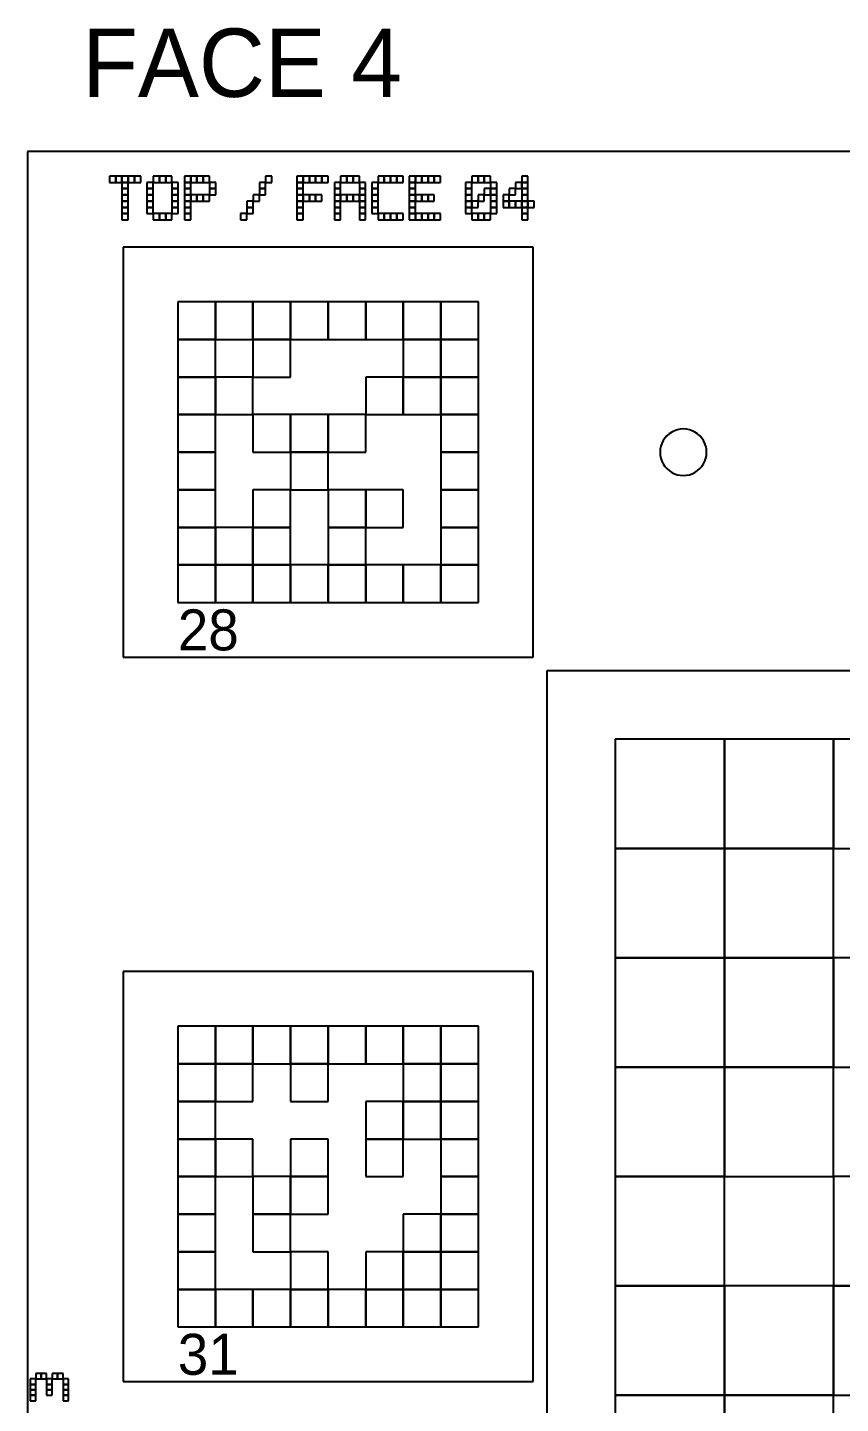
# Model space of a CAD drawing. Extents: x 0 to 490, y -8 to 329.
# Drawn here: x 0 to 59.5, y 58.4 to 159.1 of the extents above; entities that cross this region are included whole.
import ezdxf

# ---------------------------------------------------------------- set-up
doc = ezdxf.new("R2010")
doc.units = 0
for name, color, linetype in [('BLACK_POCKET', 7, 'CONTINUOUS'), ('BOARD_TEXT', 2, 'CONTINUOUS'), ('CUT', 1, 'CONTINUOUS'), ('LABEL', 3, 'CONTINUOUS'), ('MOUNT_HOLE', 5, 'CONTINUOUS'), ('QUIET_ZONE', 4, 'CONTINUOUS'), ('TAG_BOUNDARY', 8, 'CONTINUOUS')]:
    doc.layers.add(name, color=color, linetype=linetype)

msp = doc.modelspace()

# ---------------------------------------------------------------- linework, layer by layer
at = {"layer": 'BLACK_POCKET'}
for p, q in [((13.75, 139), (11, 139)), ((11, 139), (11, 136.25)), ((13.75, 136.25), (13.75, 139)), ((16.5, 139), (13.75, 139)), ((13.75, 139), (13.75, 136.25)), ((16.5, 136.25), (16.5, 139)), ((19.25, 139), (16.5, 139)), ((16.5, 139), (16.5, 136.25)), ((19.25, 136.25), (19.25, 139)), ((22, 139), (19.25, 139)), ((19.25, 139), (19.25, 136.25)), ((22, 136.25), (22, 139)), ((24.75, 139), (22, 139)), ((22, 139), (22, 136.25)), ((24.75, 136.25), (24.75, 139)), ((27.5, 139), (24.75, 139)), ((24.75, 139), (24.75, 136.25)), ((27.5, 136.25), (27.5, 139)), ((30.25, 139), (27.5, 139)), ((27.5, 139), (27.5, 136.25)), ((30.25, 136.25), (30.25, 139)), ((33, 139), (30.25, 139)), ((30.25, 139), (30.25, 136.25)), ((33, 136.25), (33, 139)), ((11, 136.25), (13.75, 136.25)), ((13.75, 136.25), (11, 136.25)), ((11, 136.25), (11, 133.5)), ((13.75, 136.25), (16.5, 136.25)), ((13.75, 133.5), (13.75, 136.25)), ((16.5, 136.25), (19.25, 136.25)), ((19.25, 136.25), (16.5, 136.25)), ((16.5, 136.25), (16.5, 133.5)), ((19.25, 136.25), (22, 136.25)), ((19.25, 133.5), (19.25, 136.25)), ((22, 136.25), (24.75, 136.25)), ((24.75, 136.25), (27.5, 136.25)), ((27.5, 136.25), (30.25, 136.25)), ((30.25, 136.25), (27.5, 136.25)), ((27.5, 136.25), (27.5, 133.5)), ((30.25, 136.25), (33, 136.25)), ((30.25, 133.5), (30.25, 136.25)), ((33, 136.25), (30.25, 136.25)), ((30.25, 136.25), (30.25, 133.5)), ((33, 133.5), (33, 136.25)), ((11, 133.5), (13.75, 133.5)), ((13.75, 133.5), (11, 133.5)), ((11, 133.5), (11, 130.75)), ((13.75, 130.75), (13.75, 133.5)), ((16.5, 133.5), (13.75, 133.5)), ((13.75, 133.5), (13.75, 130.75)), ((16.5, 133.5), (19.25, 133.5)), ((16.5, 130.75), (16.5, 133.5)), ((27.5, 133.5), (24.75, 133.5)), ((24.75, 133.5), (24.75, 130.75)), ((27.5, 133.5), (30.25, 133.5)), ((27.5, 130.75), (27.5, 133.5)), ((30.25, 133.5), (27.5, 133.5)), ((27.5, 133.5), (27.5, 130.75)), ((30.25, 133.5), (33, 133.5)), ((30.25, 130.75), (30.25, 133.5)), ((33, 133.5), (30.25, 133.5)), ((30.25, 133.5), (30.25, 130.75)), ((33, 130.75), (33, 133.5)), ((11, 130.75), (13.75, 130.75)), ((13.75, 130.75), (11, 130.75)), ((11, 130.75), (11, 128)), ((13.75, 130.75), (16.5, 130.75)), ((13.75, 128), (13.75, 130.75)), ((19.25, 130.75), (16.5, 130.75)), ((16.5, 130.75), (16.5, 128)), ((19.25, 128), (19.25, 130.75)), ((22, 130.75), (19.25, 130.75)), ((19.25, 130.75), (19.25, 128)), ((22, 128), (22, 130.75)), ((24.75, 130.75), (22, 130.75)), ((22, 130.75), (22, 128)), ((24.75, 130.75), (27.5, 130.75)), ((24.75, 128), (24.75, 130.75)), ((27.5, 130.75), (30.25, 130.75)), ((30.25, 130.75), (33, 130.75)), ((33, 130.75), (30.25, 130.75)), ((30.25, 130.75), (30.25, 128)), ((33, 128), (33, 130.75)), ((11, 128), (13.75, 128)), ((13.75, 128), (11, 128)), ((11, 128), (11, 125.25)), ((13.75, 125.25), (13.75, 128)), ((16.5, 128), (19.25, 128)), ((19.25, 128), (22, 128)), ((22, 128), (19.25, 128)), ((19.25, 128), (19.25, 125.25)), ((22, 128), (24.75, 128)), ((22, 125.25), (22, 128)), ((30.25, 128), (33, 128)), ((33, 128), (30.25, 128)), ((30.25, 128), (30.25, 125.25)), ((33, 125.25), (33, 128)), ((11, 125.25), (13.75, 125.25)), ((13.75, 125.25), (11, 125.25)), ((11, 125.25), (11, 122.5)), ((13.75, 122.5), (13.75, 125.25)), ((19.25, 125.25), (16.5, 125.25)), ((16.5, 125.25), (16.5, 122.5)), ((19.25, 125.25), (22, 125.25)), ((19.25, 122.5), (19.25, 125.25)), ((24.75, 125.25), (22, 125.25)), ((22, 125.25), (22, 122.5)), ((24.75, 122.5), (24.75, 125.25)), ((27.5, 125.25), (24.75, 125.25)), ((24.75, 125.25), (24.75, 122.5)), ((27.5, 122.5), (27.5, 125.25)), ((30.25, 125.25), (33, 125.25)), ((33, 125.25), (30.25, 125.25)), ((30.25, 125.25), (30.25, 122.5)), ((33, 122.5), (33, 125.25)), ((11, 122.5), (13.75, 122.5)), ((13.75, 122.5), (11, 122.5)), ((11, 122.5), (11, 119.75)), ((13.75, 119.75), (13.75, 122.5)), ((16.5, 122.5), (13.75, 122.5)), ((13.75, 122.5), (13.75, 119.75)), ((16.5, 122.5), (19.25, 122.5)), ((16.5, 119.75), (16.5, 122.5)), ((19.25, 122.5), (16.5, 122.5)), ((16.5, 122.5), (16.5, 119.75)), ((19.25, 119.75), (19.25, 122.5)), ((22, 122.5), (24.75, 122.5)), ((24.75, 122.5), (22, 122.5)), ((22, 122.5), (22, 119.75)), ((24.75, 122.5), (27.5, 122.5)), ((24.75, 119.75), (24.75, 122.5)), ((30.25, 122.5), (33, 122.5)), ((33, 122.5), (30.25, 122.5)), ((30.25, 122.5), (30.25, 119.75)), ((33, 119.75), (33, 122.5)), ((11, 119.75), (13.75, 119.75)), ((13.75, 119.75), (11, 119.75)), ((11, 119.75), (11, 117)), ((13.75, 119.75), (16.5, 119.75)), ((13.75, 117), (13.75, 119.75)), ((16.5, 119.75), (13.75, 119.75)), ((13.75, 119.75), (13.75, 117)), ((16.5, 119.75), (19.25, 119.75)), ((16.5, 117), (16.5, 119.75)), ((19.25, 119.75), (16.5, 119.75)), ((16.5, 119.75), (16.5, 117)), ((19.25, 117), (19.25, 119.75)), ((22, 119.75), (19.25, 119.75)), ((19.25, 119.75), (19.25, 117)), ((22, 119.75), (24.75, 119.75)), ((22, 117), (22, 119.75)), ((24.75, 119.75), (22, 119.75)), ((22, 119.75), (22, 117)), ((24.75, 117), (24.75, 119.75)), ((27.5, 119.75), (24.75, 119.75)), ((24.75, 119.75), (24.75, 117)), ((27.5, 117), (27.5, 119.75)), ((30.25, 119.75), (27.5, 119.75)), ((27.5, 119.75), (27.5, 117)), ((30.25, 119.75), (33, 119.75)), ((30.25, 117), (30.25, 119.75)), ((33, 119.75), (30.25, 119.75)), ((30.25, 119.75), (30.25, 117)), ((33, 117), (33, 119.75)), ((11, 117), (13.75, 117)), ((13.75, 117), (16.5, 117)), ((16.5, 117), (19.25, 117)), ((19.25, 117), (22, 117)), ((22, 117), (24.75, 117)), ((24.75, 117), (27.5, 117)), ((27.5, 117), (30.25, 117)), ((30.25, 117), (33, 117)), ((51, 107), (43, 107)), ((43, 107), (43, 99)), ((51, 99), (51, 107)), ((59, 107), (51, 107)), ((51, 107), (51, 99)), ((59, 99), (59, 107)), ((67, 107), (59, 107)), ((59, 107), (59, 99)), ((43, 99), (51, 99)), ((51, 99), (43, 99)), ((43, 99), (43, 91)), ((51, 99), (59, 99)), ((51, 91), (51, 99)), ((59, 99), (51, 99)), ((51, 99), (51, 91)), ((59, 99), (67, 99)), ((59, 91), (59, 99)), ((43, 91), (51, 91)), ((51, 91), (43, 91)), ((43, 91), (43, 83)), ((51, 91), (59, 91)), ((51, 83), (51, 91)), ((59, 91), (51, 91)), ((51, 91), (51, 83)), ((59, 83), (59, 91)), ((67, 91), (59, 91)), ((59, 91), (59, 83)), ((13.75, 86), (11, 86)), ((11, 86), (11, 83.25)), ((13.75, 83.25), (13.75, 86)), ((16.5, 86), (13.75, 86)), ((13.75, 86), (13.75, 83.25)), ((16.5, 83.25), (16.5, 86)), ((19.25, 86), (16.5, 86)), ((16.5, 86), (16.5, 83.25)), ((19.25, 83.25), (19.25, 86)), ((22, 86), (19.25, 86)), ((19.25, 86), (19.25, 83.25)), ((22, 83.25), (22, 86)), ((24.75, 86), (22, 86)), ((22, 86), (22, 83.25)), ((24.75, 83.25), (24.75, 86)), ((27.5, 86), (24.75, 86)), ((24.75, 86), (24.75, 83.25)), ((27.5, 83.25), (27.5, 86)), ((30.25, 86), (27.5, 86)), ((27.5, 86), (27.5, 83.25)), ((30.25, 83.25), (30.25, 86)), ((33, 86), (30.25, 86)), ((30.25, 86), (30.25, 83.25)), ((33, 83.25), (33, 86)), ((11, 83.25), (13.75, 83.25)), ((13.75, 83.25), (11, 83.25)), ((11, 83.25), (11, 80.5)), ((13.75, 83.25), (16.5, 83.25)), ((13.75, 80.5), (13.75, 83.25)), ((16.5, 83.25), (13.75, 83.25)), ((13.75, 83.25), (13.75, 80.5)), ((16.5, 83.25), (19.25, 83.25)), ((16.5, 80.5), (16.5, 83.25)), ((19.25, 83.25), (22, 83.25)), ((22, 83.25), (19.25, 83.25)), ((19.25, 83.25), (19.25, 80.5)), ((22, 83.25), (24.75, 83.25)), ((22, 80.5), (22, 83.25)), ((24.75, 83.25), (27.5, 83.25)), ((27.5, 83.25), (30.25, 83.25)), ((30.25, 83.25), (27.5, 83.25)), ((27.5, 83.25), (27.5, 80.5)), ((30.25, 83.25), (33, 83.25)), ((30.25, 80.5), (30.25, 83.25)), ((33, 83.25), (30.25, 83.25)), ((30.25, 83.25), (30.25, 80.5)), ((33, 80.5), (33, 83.25)), ((43, 83), (51, 83)), ((51, 83), (43, 83)), ((43, 83), (43, 75)), ((51, 83), (59, 83)), ((51, 75), (51, 83)), ((59, 83), (51, 83)), ((51, 83), (51, 75)), ((59, 83), (67, 83)), ((59, 75), (59, 83)), ((11, 80.5), (13.75, 80.5)), ((13.75, 80.5), (11, 80.5)), ((11, 80.5), (11, 77.75)), ((13.75, 80.5), (16.5, 80.5)), ((13.75, 77.75), (13.75, 80.5)), ((19.25, 80.5), (22, 80.5)), ((27.5, 80.5), (24.75, 80.5)), ((24.75, 80.5), (24.75, 77.75)), ((27.5, 80.5), (30.25, 80.5)), ((27.5, 77.75), (27.5, 80.5)), ((30.25, 80.5), (27.5, 80.5)), ((27.5, 80.5), (27.5, 77.75)), ((30.25, 80.5), (33, 80.5)), ((30.25, 77.75), (30.25, 80.5)), ((33, 80.5), (30.25, 80.5)), ((30.25, 80.5), (30.25, 77.75)), ((33, 77.75), (33, 80.5)), ((11, 77.75), (13.75, 77.75)), ((13.75, 77.75), (11, 77.75)), ((11, 77.75), (11, 75)), ((13.75, 75), (13.75, 77.75)), ((16.5, 77.75), (13.75, 77.75)), ((13.75, 77.75), (13.75, 75)), ((16.5, 75), (16.5, 77.75)), ((22, 77.75), (19.25, 77.75)), ((19.25, 77.75), (19.25, 75)), ((22, 75), (22, 77.75)), ((24.75, 77.75), (27.5, 77.75)), ((27.5, 77.75), (24.75, 77.75)), ((24.75, 77.75), (24.75, 75)), ((27.5, 77.75), (30.25, 77.75)), ((27.5, 75), (27.5, 77.75)), ((30.25, 77.75), (33, 77.75)), ((33, 77.75), (30.25, 77.75)), ((30.25, 77.75), (30.25, 75)), ((33, 75), (33, 77.75)), ((11, 75), (13.75, 75)), ((13.75, 75), (11, 75)), ((11, 75), (11, 72.25)), ((13.75, 75), (16.5, 75)), ((13.75, 72.25), (13.75, 75)), ((19.25, 75), (16.5, 75)), ((16.5, 75), (16.5, 72.25)), ((19.25, 75), (22, 75)), ((19.25, 72.25), (19.25, 75)), ((22, 75), (19.25, 75)), ((19.25, 75), (19.25, 72.25)), ((22, 72.25), (22, 75)), ((24.75, 75), (27.5, 75)), ((30.25, 75), (33, 75)), ((33, 75), (30.25, 75)), ((30.25, 75), (30.25, 72.25)), ((33, 72.25), (33, 75)), ((43, 75), (51, 75)), ((51, 75), (43, 75)), ((43, 75), (43, 67)), ((51, 75), (59, 75)), ((51, 67), (51, 75)), ((67, 75), (59, 75)), ((59, 75), (59, 67)), ((11, 72.25), (13.75, 72.25)), ((13.75, 72.25), (11, 72.25)), ((11, 72.25), (11, 69.5)), ((13.75, 69.5), (13.75, 72.25)), ((16.5, 72.25), (19.25, 72.25)), ((19.25, 72.25), (16.5, 72.25)), ((16.5, 72.25), (16.5, 69.5)), ((19.25, 72.25), (22, 72.25)), ((19.25, 69.5), (19.25, 72.25)), ((30.25, 72.25), (27.5, 72.25)), ((27.5, 72.25), (27.5, 69.5)), ((30.25, 72.25), (33, 72.25)), ((30.25, 69.5), (30.25, 72.25)), ((33, 72.25), (30.25, 72.25)), ((30.25, 72.25), (30.25, 69.5)), ((33, 69.5), (33, 72.25)), ((11, 69.5), (13.75, 69.5)), ((13.75, 69.5), (11, 69.5)), ((11, 69.5), (11, 66.75)), ((13.75, 66.75), (13.75, 69.5)), ((16.5, 69.5), (19.25, 69.5)), ((22, 69.5), (19.25, 69.5)), ((19.25, 69.5), (19.25, 66.75)), ((22, 66.75), (22, 69.5)), ((27.5, 69.5), (24.75, 69.5)), ((24.75, 69.5), (24.75, 66.75)), ((27.5, 69.5), (30.25, 69.5)), ((27.5, 66.75), (27.5, 69.5)), ((30.25, 69.5), (27.5, 69.5)), ((27.5, 69.5), (27.5, 66.75)), ((30.25, 69.5), (33, 69.5)), ((30.25, 66.75), (30.25, 69.5)), ((33, 69.5), (30.25, 69.5)), ((30.25, 69.5), (30.25, 66.75)), ((33, 66.75), (33, 69.5)), ((11, 66.75), (13.75, 66.75)), ((13.75, 66.75), (11, 66.75)), ((11, 66.75), (11, 64)), ((13.75, 64), (13.75, 66.75)), ((16.5, 66.75), (13.75, 66.75)), ((13.75, 66.75), (13.75, 64)), ((16.5, 64), (16.5, 66.75)), ((19.25, 66.75), (16.5, 66.75)), ((16.5, 66.75), (16.5, 64)), ((19.25, 66.75), (22, 66.75)), ((19.25, 64), (19.25, 66.75)), ((22, 66.75), (19.25, 66.75)), ((19.25, 66.75), (19.25, 64)), ((22, 64), (22, 66.75)), ((24.75, 66.75), (22, 66.75)), ((22, 66.75), (22, 64)), ((24.75, 66.75), (27.5, 66.75)), ((24.75, 64), (24.75, 66.75)), ((27.5, 66.75), (24.75, 66.75)), ((24.75, 66.75), (24.75, 64)), ((27.5, 66.75), (30.25, 66.75)), ((27.5, 64), (27.5, 66.75)), ((30.25, 66.75), (27.5, 66.75)), ((27.5, 66.75), (27.5, 64)), ((30.25, 66.75), (33, 66.75)), ((30.25, 64), (30.25, 66.75)), ((33, 66.75), (30.25, 66.75)), ((30.25, 66.75), (30.25, 64)), ((33, 64), (33, 66.75)), ((43, 67), (51, 67)), ((51, 67), (43, 67)), ((43, 67), (43, 59)), ((51, 59), (51, 67)), ((59, 67), (51, 67)), ((51, 67), (51, 59)), ((59, 67), (67, 67)), ((59, 59), (59, 67)), ((67, 67), (59, 67)), ((59, 67), (59, 59)), ((11, 64), (13.75, 64)), ((13.75, 64), (16.5, 64)), ((16.5, 64), (19.25, 64)), ((19.25, 64), (22, 64)), ((22, 64), (24.75, 64)), ((24.75, 64), (27.5, 64)), ((27.5, 64), (30.25, 64)), ((30.25, 64), (33, 64)), ((43, 59), (51, 59)), ((51, 59), (43, 59)), ((43, 59), (43, 51)), ((51, 59), (59, 59)), ((51, 51), (51, 59)), ((59, 59), (51, 59)), ((51, 59), (51, 51)), ((59, 59), (67, 59)), ((59, 51), (59, 59))]:
    msp.add_line(p, q, dxfattribs=at)
at = {"layer": 'BOARD_TEXT'}
for p, q in [((6.457143, 148.2), (6, 148.2)), ((6, 148.2), (6, 147.742857)), ((6.457143, 147.742857), (6.457143, 148.2)), ((6.914286, 148.2), (6.457143, 148.2)), ((6.457143, 148.2), (6.457143, 147.742857)), ((6.914286, 147.742857), (6.914286, 148.2)), ((7.371429, 148.2), (6.914286, 148.2)), ((6.914286, 148.2), (6.914286, 147.742857)), ((7.371429, 147.742857), (7.371429, 148.2)), ((7.828571, 148.2), (7.371429, 148.2)), ((7.371429, 148.2), (7.371429, 147.742857)), ((7.828571, 147.742857), (7.828571, 148.2)), ((8.285714, 148.2), (7.828571, 148.2)), ((7.828571, 148.2), (7.828571, 147.742857)), ((8.285714, 147.742857), (8.285714, 148.2)), ((9.657143, 148.2), (9.2, 148.2)), ((9.2, 148.2), (9.2, 147.742857)), ((9.657143, 147.742857), (9.657143, 148.2)), ((10.114286, 148.2), (9.657143, 148.2)), ((9.657143, 148.2), (9.657143, 147.742857)), ((10.114286, 147.742857), (10.114286, 148.2)), ((10.571429, 148.2), (10.114286, 148.2)), ((10.114286, 148.2), (10.114286, 147.742857)), ((10.571429, 147.742857), (10.571429, 148.2)), ((11.942857, 148.2), (11.485714, 148.2)), ((11.485714, 148.2), (11.485714, 147.742857)), ((11.942857, 147.742857), (11.942857, 148.2)), ((12.4, 148.2), (11.942857, 148.2)), ((11.942857, 148.2), (11.942857, 147.742857)), ((12.4, 147.742857), (12.4, 148.2)), ((12.857143, 148.2), (12.4, 148.2)), ((12.4, 148.2), (12.4, 147.742857)), ((12.857143, 147.742857), (12.857143, 148.2)), ((13.314286, 148.2), (12.857143, 148.2)), ((12.857143, 148.2), (12.857143, 147.742857)), ((13.314286, 147.742857), (13.314286, 148.2)), ((17.885714, 148.2), (17.428571, 148.2)), ((17.428571, 148.2), (17.428571, 147.742857)), ((17.885714, 147.742857), (17.885714, 148.2)), ((20.171429, 148.2), (19.714286, 148.2)), ((19.714286, 148.2), (19.714286, 147.742857)), ((20.171429, 147.742857), (20.171429, 148.2)), ((20.628571, 148.2), (20.171429, 148.2)), ((20.171429, 148.2), (20.171429, 147.742857)), ((20.628571, 147.742857), (20.628571, 148.2)), ((21.085714, 148.2), (20.628571, 148.2)), ((20.628571, 148.2), (20.628571, 147.742857)), ((21.085714, 147.742857), (21.085714, 148.2)), ((21.542857, 148.2), (21.085714, 148.2)), ((21.085714, 148.2), (21.085714, 147.742857)), ((21.542857, 147.742857), (21.542857, 148.2)), ((22, 148.2), (21.542857, 148.2)), ((21.542857, 148.2), (21.542857, 147.742857)), ((22, 147.742857), (22, 148.2)), ((23.371429, 148.2), (22.914286, 148.2)), ((22.914286, 148.2), (22.914286, 147.742857)), ((23.371429, 147.742857), (23.371429, 148.2)), ((23.828571, 148.2), (23.371429, 148.2)), ((23.371429, 148.2), (23.371429, 147.742857)), ((23.828571, 147.742857), (23.828571, 148.2)), ((24.285714, 148.2), (23.828571, 148.2)), ((23.828571, 148.2), (23.828571, 147.742857)), ((24.285714, 147.742857), (24.285714, 148.2)), ((26.114286, 148.2), (25.657143, 148.2)), ((25.657143, 148.2), (25.657143, 147.742857)), ((26.114286, 147.742857), (26.114286, 148.2)), ((26.571429, 148.2), (26.114286, 148.2)), ((26.114286, 148.2), (26.114286, 147.742857)), ((26.571429, 147.742857), (26.571429, 148.2)), ((27.028571, 148.2), (26.571429, 148.2)), ((26.571429, 148.2), (26.571429, 147.742857)), ((27.028571, 147.742857), (27.028571, 148.2)), ((27.485714, 148.2), (27.028571, 148.2)), ((27.028571, 148.2), (27.028571, 147.742857)), ((27.485714, 147.742857), (27.485714, 148.2)), ((28.4, 148.2), (27.942857, 148.2)), ((27.942857, 148.2), (27.942857, 147.742857)), ((28.4, 147.742857), (28.4, 148.2)), ((28.857143, 148.2), (28.4, 148.2)), ((28.4, 148.2), (28.4, 147.742857)), ((28.857143, 147.742857), (28.857143, 148.2)), ((29.314286, 148.2), (28.857143, 148.2)), ((28.857143, 148.2), (28.857143, 147.742857)), ((29.314286, 147.742857), (29.314286, 148.2)), ((29.771429, 148.2), (29.314286, 148.2)), ((29.314286, 148.2), (29.314286, 147.742857)), ((29.771429, 147.742857), (29.771429, 148.2)), ((30.228571, 148.2), (29.771429, 148.2)), ((29.771429, 148.2), (29.771429, 147.742857)), ((30.228571, 147.742857), (30.228571, 148.2)), ((32.971429, 148.2), (32.514286, 148.2)), ((32.514286, 148.2), (32.514286, 147.742857)), ((32.971429, 147.742857), (32.971429, 148.2)), ((33.428571, 148.2), (32.971429, 148.2)), ((32.971429, 148.2), (32.971429, 147.742857)), ((33.428571, 147.742857), (33.428571, 148.2)), ((33.885714, 148.2), (33.428571, 148.2)), ((33.428571, 148.2), (33.428571, 147.742857)), ((33.885714, 147.742857), (33.885714, 148.2)), ((36.628571, 148.2), (36.171429, 148.2)), ((36.171429, 148.2), (36.171429, 147.742857)), ((36.628571, 147.742857), (36.628571, 148.2)), ((6, 147.742857), (6.457143, 147.742857)), ((6.457143, 147.742857), (6.914286, 147.742857)), ((6.914286, 147.742857), (7.371429, 147.742857)), ((7.371429, 147.742857), (6.914286, 147.742857)), ((6.914286, 147.742857), (6.914286, 147.285714)), ((6.914286, 147.285714), (7.371429, 147.285714)), ((7.371429, 147.285714), (6.914286, 147.285714)), ((6.914286, 147.285714), (6.914286, 146.828571)), ((7.371429, 147.742857), (7.828571, 147.742857)), ((7.371429, 147.285714), (7.371429, 147.742857)), ((7.371429, 146.828571), (7.371429, 147.285714)), ((7.828571, 147.742857), (8.285714, 147.742857)), ((9.2, 147.742857), (8.742857, 147.742857)), ((8.742857, 147.742857), (8.742857, 147.285714)), ((8.742857, 147.285714), (9.2, 147.285714)), ((9.2, 147.285714), (8.742857, 147.285714)), ((8.742857, 147.285714), (8.742857, 146.828571)), ((9.2, 147.742857), (9.657143, 147.742857)), ((9.2, 147.285714), (9.2, 147.742857)), ((9.2, 146.828571), (9.2, 147.285714)), ((9.657143, 147.742857), (10.114286, 147.742857)), ((10.114286, 147.742857), (10.571429, 147.742857)), ((11.028571, 147.742857), (10.571429, 147.742857)), ((10.571429, 147.742857), (10.571429, 147.285714)), ((10.571429, 147.285714), (11.028571, 147.285714)), ((11.028571, 147.285714), (10.571429, 147.285714)), ((10.571429, 147.285714), (10.571429, 146.828571)), ((11.028571, 147.285714), (11.028571, 147.742857)), ((11.028571, 146.828571), (11.028571, 147.285714)), ((11.485714, 147.742857), (11.942857, 147.742857)), ((11.942857, 147.742857), (11.485714, 147.742857)), ((11.485714, 147.742857), (11.485714, 147.285714)), ((11.485714, 147.285714), (11.942857, 147.285714)), ((11.942857, 147.285714), (11.485714, 147.285714)), ((11.485714, 147.285714), (11.485714, 146.828571)), ((11.942857, 147.742857), (12.4, 147.742857)), ((11.942857, 147.285714), (11.942857, 147.742857)), ((11.942857, 146.828571), (11.942857, 147.285714)), ((12.4, 147.742857), (12.857143, 147.742857)), ((12.857143, 147.742857), (13.314286, 147.742857)), ((13.771429, 147.742857), (13.314286, 147.742857)), ((13.314286, 147.742857), (13.314286, 147.285714)), ((13.314286, 147.285714), (13.771429, 147.285714)), ((13.771429, 147.285714), (13.314286, 147.285714)), ((13.314286, 147.285714), (13.314286, 146.828571)), ((13.771429, 147.285714), (13.771429, 147.742857)), ((13.771429, 146.828571), (13.771429, 147.285714)), ((17.428571, 147.742857), (16.971429, 147.742857)), ((16.971429, 147.742857), (16.971429, 147.285714)), ((16.971429, 147.285714), (17.428571, 147.285714)), ((17.428571, 147.285714), (16.971429, 147.285714)), ((16.971429, 147.285714), (16.971429, 146.828571)), ((17.428571, 147.742857), (17.885714, 147.742857)), ((17.428571, 147.285714), (17.428571, 147.742857)), ((17.428571, 146.828571), (17.428571, 147.285714)), ((19.714286, 147.742857), (20.171429, 147.742857)), ((20.171429, 147.742857), (19.714286, 147.742857)), ((19.714286, 147.742857), (19.714286, 147.285714)), ((19.714286, 147.285714), (20.171429, 147.285714)), ((20.171429, 147.285714), (19.714286, 147.285714)), ((19.714286, 147.285714), (19.714286, 146.828571)), ((20.171429, 147.742857), (20.628571, 147.742857)), ((20.171429, 147.285714), (20.171429, 147.742857)), ((20.171429, 146.828571), (20.171429, 147.285714)), ((20.628571, 147.742857), (21.085714, 147.742857)), ((21.085714, 147.742857), (21.542857, 147.742857)), ((21.542857, 147.742857), (22, 147.742857)), ((22.914286, 147.742857), (22.457143, 147.742857)), ((22.457143, 147.742857), (22.457143, 147.285714)), ((22.457143, 147.285714), (22.914286, 147.285714)), ((22.914286, 147.285714), (22.457143, 147.285714)), ((22.457143, 147.285714), (22.457143, 146.828571)), ((22.914286, 147.742857), (23.371429, 147.742857)), ((22.914286, 147.285714), (22.914286, 147.742857)), ((22.914286, 146.828571), (22.914286, 147.285714)), ((23.371429, 147.742857), (23.828571, 147.742857)), ((23.828571, 147.742857), (24.285714, 147.742857)), ((24.742857, 147.742857), (24.285714, 147.742857)), ((24.285714, 147.742857), (24.285714, 147.285714)), ((24.285714, 147.285714), (24.742857, 147.285714)), ((24.742857, 147.285714), (24.285714, 147.285714)), ((24.285714, 147.285714), (24.285714, 146.828571)), ((24.742857, 147.285714), (24.742857, 147.742857)), ((24.742857, 146.828571), (24.742857, 147.285714)), ((25.657143, 147.742857), (25.2, 147.742857)), ((25.2, 147.742857), (25.2, 147.285714)), ((25.2, 147.285714), (25.657143, 147.285714)), ((25.657143, 147.285714), (25.2, 147.285714)), ((25.2, 147.285714), (25.2, 146.828571)), ((25.657143, 147.742857), (26.114286, 147.742857)), ((25.657143, 147.285714), (25.657143, 147.742857)), ((25.657143, 146.828571), (25.657143, 147.285714)), ((26.114286, 147.742857), (26.571429, 147.742857)), ((26.571429, 147.742857), (27.028571, 147.742857)), ((27.028571, 147.742857), (27.485714, 147.742857)), ((27.942857, 147.742857), (28.4, 147.742857)), ((28.4, 147.742857), (27.942857, 147.742857)), ((27.942857, 147.742857), (27.942857, 147.285714)), ((27.942857, 147.285714), (28.4, 147.285714)), ((28.4, 147.285714), (27.942857, 147.285714)), ((27.942857, 147.285714), (27.942857, 146.828571)), ((28.4, 147.742857), (28.857143, 147.742857)), ((28.4, 147.285714), (28.4, 147.742857)), ((28.4, 146.828571), (28.4, 147.285714)), ((28.857143, 147.742857), (29.314286, 147.742857)), ((29.314286, 147.742857), (29.771429, 147.742857)), ((29.771429, 147.742857), (30.228571, 147.742857)), ((32.514286, 147.742857), (32.057143, 147.742857)), ((32.057143, 147.742857), (32.057143, 147.285714)), ((32.057143, 147.285714), (32.514286, 147.285714)), ((32.514286, 147.285714), (32.057143, 147.285714)), ((32.057143, 147.285714), (32.057143, 146.828571)), ((32.514286, 147.742857), (32.971429, 147.742857)), ((32.514286, 147.285714), (32.514286, 147.742857)), ((32.514286, 146.828571), (32.514286, 147.285714)), ((32.971429, 147.742857), (33.428571, 147.742857)), ((33.428571, 147.742857), (33.885714, 147.742857)), ((33.885714, 147.285714), (33.428571, 147.285714)), ((33.428571, 147.285714), (33.428571, 146.828571)), ((34.342857, 147.742857), (33.885714, 147.742857)), ((33.885714, 147.742857), (33.885714, 147.285714)), ((33.885714, 147.285714), (34.342857, 147.285714)), ((33.885714, 146.828571), (33.885714, 147.285714)), ((34.342857, 147.285714), (33.885714, 147.285714)), ((33.885714, 147.285714), (33.885714, 146.828571)), ((34.342857, 147.285714), (34.342857, 147.742857)), ((34.342857, 146.828571), (34.342857, 147.285714)), ((35.714286, 147.285714), (35.257143, 147.285714)), ((35.257143, 147.285714), (35.257143, 146.828571)), ((36.171429, 147.742857), (35.714286, 147.742857)), ((35.714286, 147.742857), (35.714286, 147.285714)), ((35.714286, 147.285714), (36.171429, 147.285714)), ((35.714286, 146.828571), (35.714286, 147.285714)), ((36.171429, 147.742857), (36.628571, 147.742857)), ((36.171429, 147.285714), (36.171429, 147.742857)), ((36.628571, 147.742857), (36.171429, 147.742857)), ((36.171429, 147.742857), (36.171429, 147.285714)), ((36.171429, 147.285714), (36.628571, 147.285714)), ((36.628571, 147.285714), (36.171429, 147.285714)), ((36.171429, 147.285714), (36.171429, 146.828571)), ((36.628571, 147.285714), (36.628571, 147.742857)), ((36.628571, 146.828571), (36.628571, 147.285714)), ((6.914286, 146.828571), (7.371429, 146.828571)), ((7.371429, 146.828571), (6.914286, 146.828571)), ((6.914286, 146.828571), (6.914286, 146.371429)), ((6.914286, 146.371429), (7.371429, 146.371429)), ((7.371429, 146.371429), (6.914286, 146.371429)), ((6.914286, 146.371429), (6.914286, 145.914286)), ((7.371429, 146.371429), (7.371429, 146.828571)), ((7.371429, 145.914286), (7.371429, 146.371429)), ((8.742857, 146.828571), (9.2, 146.828571)), ((9.2, 146.828571), (8.742857, 146.828571)), ((8.742857, 146.828571), (8.742857, 146.371429)), ((8.742857, 146.371429), (9.2, 146.371429)), ((9.2, 146.371429), (8.742857, 146.371429)), ((8.742857, 146.371429), (8.742857, 145.914286)), ((9.2, 146.371429), (9.2, 146.828571)), ((9.2, 145.914286), (9.2, 146.371429)), ((10.571429, 146.828571), (11.028571, 146.828571)), ((11.028571, 146.828571), (10.571429, 146.828571)), ((10.571429, 146.828571), (10.571429, 146.371429)), ((10.571429, 146.371429), (11.028571, 146.371429)), ((11.028571, 146.371429), (10.571429, 146.371429)), ((10.571429, 146.371429), (10.571429, 145.914286)), ((11.028571, 146.371429), (11.028571, 146.828571)), ((11.028571, 145.914286), (11.028571, 146.371429)), ((11.485714, 146.828571), (11.942857, 146.828571)), ((11.942857, 146.828571), (11.485714, 146.828571)), ((11.485714, 146.828571), (11.485714, 146.371429)), ((11.485714, 146.371429), (11.942857, 146.371429)), ((11.942857, 146.371429), (11.485714, 146.371429)), ((11.485714, 146.371429), (11.485714, 145.914286)), ((11.942857, 146.371429), (11.942857, 146.828571)), ((12.4, 146.828571), (11.942857, 146.828571)), ((11.942857, 146.828571), (11.942857, 146.371429)), ((11.942857, 146.371429), (12.4, 146.371429)), ((11.942857, 145.914286), (11.942857, 146.371429)), ((12.4, 146.371429), (12.4, 146.828571)), ((12.857143, 146.828571), (12.4, 146.828571)), ((12.4, 146.828571), (12.4, 146.371429)), ((12.4, 146.371429), (12.857143, 146.371429)), ((12.857143, 146.371429), (12.857143, 146.828571)), ((13.314286, 146.828571), (12.857143, 146.828571)), ((12.857143, 146.828571), (12.857143, 146.371429)), ((12.857143, 146.371429), (13.314286, 146.371429)), ((13.314286, 146.828571), (13.771429, 146.828571)), ((13.314286, 146.371429), (13.314286, 146.828571)), ((16.514286, 146.371429), (16.057143, 146.371429)), ((16.057143, 146.371429), (16.057143, 145.914286)), ((16.971429, 146.828571), (16.514286, 146.828571)), ((16.514286, 146.828571), (16.514286, 146.371429)), ((16.514286, 146.371429), (16.971429, 146.371429)), ((16.514286, 145.914286), (16.514286, 146.371429)), ((16.971429, 146.828571), (17.428571, 146.828571)), ((16.971429, 146.371429), (16.971429, 146.828571)), ((19.714286, 146.828571), (20.171429, 146.828571)), ((20.171429, 146.828571), (19.714286, 146.828571)), ((19.714286, 146.828571), (19.714286, 146.371429)), ((19.714286, 146.371429), (20.171429, 146.371429)), ((20.171429, 146.371429), (19.714286, 146.371429)), ((19.714286, 146.371429), (19.714286, 145.914286)), ((20.171429, 146.371429), (20.171429, 146.828571)), ((20.628571, 146.828571), (20.171429, 146.828571)), ((20.171429, 146.828571), (20.171429, 146.371429)), ((20.171429, 146.371429), (20.628571, 146.371429)), ((20.171429, 145.914286), (20.171429, 146.371429)), ((20.628571, 146.371429), (20.628571, 146.828571)), ((21.085714, 146.828571), (20.628571, 146.828571)), ((20.628571, 146.828571), (20.628571, 146.371429)), ((20.628571, 146.371429), (21.085714, 146.371429)), ((21.085714, 146.371429), (21.085714, 146.828571)), ((21.542857, 146.828571), (21.085714, 146.828571)), ((21.085714, 146.828571), (21.085714, 146.371429)), ((21.085714, 146.371429), (21.542857, 146.371429)), ((21.542857, 146.371429), (21.542857, 146.828571)), ((22.457143, 146.828571), (22.914286, 146.828571)), ((22.914286, 146.828571), (22.457143, 146.828571)), ((22.457143, 146.828571), (22.457143, 146.371429)), ((22.457143, 146.371429), (22.914286, 146.371429)), ((22.914286, 146.371429), (22.457143, 146.371429)), ((22.457143, 146.371429), (22.457143, 145.914286)), ((22.914286, 146.371429), (22.914286, 146.828571)), ((23.371429, 146.828571), (22.914286, 146.828571)), ((22.914286, 146.828571), (22.914286, 146.371429)), ((22.914286, 146.371429), (23.371429, 146.371429)), ((22.914286, 145.914286), (22.914286, 146.371429)), ((23.371429, 146.371429), (23.371429, 146.828571)), ((23.828571, 146.828571), (23.371429, 146.828571)), ((23.371429, 146.828571), (23.371429, 146.371429)), ((23.371429, 146.371429), (23.828571, 146.371429)), ((23.828571, 146.371429), (23.828571, 146.828571)), ((24.285714, 146.828571), (23.828571, 146.828571)), ((23.828571, 146.828571), (23.828571, 146.371429)), ((23.828571, 146.371429), (24.285714, 146.371429)), ((24.285714, 146.828571), (24.742857, 146.828571)), ((24.285714, 146.371429), (24.285714, 146.828571)), ((24.742857, 146.828571), (24.285714, 146.828571)), ((24.285714, 146.828571), (24.285714, 146.371429)), ((24.285714, 146.371429), (24.742857, 146.371429)), ((24.742857, 146.371429), (24.285714, 146.371429)), ((24.285714, 146.371429), (24.285714, 145.914286)), ((24.742857, 146.371429), (24.742857, 146.828571)), ((24.742857, 145.914286), (24.742857, 146.371429)), ((25.2, 146.828571), (25.657143, 146.828571)), ((25.657143, 146.828571), (25.2, 146.828571)), ((25.2, 146.828571), (25.2, 146.371429)), ((25.2, 146.371429), (25.657143, 146.371429)), ((25.657143, 146.371429), (25.2, 146.371429)), ((25.2, 146.371429), (25.2, 145.914286)), ((25.657143, 146.371429), (25.657143, 146.828571)), ((25.657143, 145.914286), (25.657143, 146.371429)), ((27.942857, 146.828571), (28.4, 146.828571)), ((28.4, 146.828571), (27.942857, 146.828571)), ((27.942857, 146.828571), (27.942857, 146.371429)), ((27.942857, 146.371429), (28.4, 146.371429)), ((28.4, 146.371429), (27.942857, 146.371429)), ((27.942857, 146.371429), (27.942857, 145.914286)), ((28.4, 146.371429), (28.4, 146.828571)), ((28.857143, 146.828571), (28.4, 146.828571)), ((28.4, 146.828571), (28.4, 146.371429)), ((28.4, 146.371429), (28.857143, 146.371429)), ((28.4, 145.914286), (28.4, 146.371429)), ((28.857143, 146.371429), (28.857143, 146.828571)), ((29.314286, 146.828571), (28.857143, 146.828571)), ((28.857143, 146.828571), (28.857143, 146.371429)), ((28.857143, 146.371429), (29.314286, 146.371429)), ((29.314286, 146.371429), (29.314286, 146.828571)), ((29.771429, 146.828571), (29.314286, 146.828571)), ((29.314286, 146.828571), (29.314286, 146.371429)), ((29.314286, 146.371429), (29.771429, 146.371429)), ((29.771429, 146.371429), (29.771429, 146.828571)), ((32.057143, 146.828571), (32.514286, 146.828571)), ((32.514286, 146.828571), (32.057143, 146.828571)), ((32.057143, 146.828571), (32.057143, 146.371429)), ((32.057143, 146.371429), (32.514286, 146.371429)), ((32.514286, 146.371429), (32.057143, 146.371429)), ((32.057143, 146.371429), (32.057143, 145.914286)), ((32.514286, 146.371429), (32.514286, 146.828571)), ((32.514286, 145.914286), (32.514286, 146.371429)), ((32.971429, 146.371429), (32.514286, 146.371429)), ((32.514286, 146.371429), (32.514286, 145.914286)), ((33.428571, 146.828571), (32.971429, 146.828571)), ((32.971429, 146.828571), (32.971429, 146.371429)), ((32.971429, 146.371429), (33.428571, 146.371429)), ((32.971429, 145.914286), (32.971429, 146.371429)), ((33.428571, 146.828571), (33.885714, 146.828571)), ((33.428571, 146.371429), (33.428571, 146.828571)), ((33.885714, 146.828571), (34.342857, 146.828571)), ((34.342857, 146.828571), (33.885714, 146.828571)), ((33.885714, 146.828571), (33.885714, 146.371429)), ((33.885714, 146.371429), (34.342857, 146.371429)), ((34.342857, 146.371429), (33.885714, 146.371429)), ((33.885714, 146.371429), (33.885714, 145.914286)), ((34.342857, 146.371429), (34.342857, 146.828571)), ((34.342857, 145.914286), (34.342857, 146.371429)), ((35.257143, 146.828571), (34.8, 146.828571)), ((34.8, 146.828571), (34.8, 146.371429)), ((34.8, 146.371429), (35.257143, 146.371429)), ((35.257143, 146.371429), (34.8, 146.371429)), ((34.8, 146.371429), (34.8, 145.914286)), ((35.257143, 146.828571), (35.714286, 146.828571)), ((35.257143, 146.371429), (35.257143, 146.828571)), ((35.257143, 145.914286), (35.257143, 146.371429)), ((35.714286, 146.371429), (35.257143, 146.371429)), ((35.257143, 146.371429), (35.257143, 145.914286)), ((35.714286, 145.914286), (35.714286, 146.371429)), ((36.171429, 146.371429), (35.714286, 146.371429)), ((35.714286, 146.371429), (35.714286, 145.914286)), ((36.171429, 146.828571), (36.628571, 146.828571)), ((36.628571, 146.828571), (36.171429, 146.828571)), ((36.171429, 146.828571), (36.171429, 146.371429)), ((36.171429, 146.371429), (36.628571, 146.371429)), ((36.171429, 145.914286), (36.171429, 146.371429)), ((36.628571, 146.371429), (36.171429, 146.371429)), ((36.171429, 146.371429), (36.171429, 145.914286)), ((36.628571, 146.371429), (36.628571, 146.828571)), ((36.628571, 145.914286), (36.628571, 146.371429)), ((37.085714, 146.371429), (36.628571, 146.371429)), ((36.628571, 146.371429), (36.628571, 145.914286)), ((37.085714, 145.914286), (37.085714, 146.371429)), ((6.914286, 145.914286), (7.371429, 145.914286)), ((7.371429, 145.914286), (6.914286, 145.914286)), ((6.914286, 145.914286), (6.914286, 145.457143)), ((6.914286, 145.457143), (7.371429, 145.457143)), ((7.371429, 145.457143), (6.914286, 145.457143)), ((6.914286, 145.457143), (6.914286, 145)), ((6.914286, 145), (7.371429, 145)), ((7.371429, 145.457143), (7.371429, 145.914286)), ((7.371429, 145), (7.371429, 145.457143)), ((8.742857, 145.914286), (9.2, 145.914286)), ((9.2, 145.914286), (8.742857, 145.914286)), ((8.742857, 145.914286), (8.742857, 145.457143)), ((8.742857, 145.457143), (9.2, 145.457143)), ((9.2, 145.457143), (9.2, 145.914286)), ((9.657143, 145.457143), (9.2, 145.457143)), ((9.2, 145.457143), (9.2, 145)), ((9.2, 145), (9.657143, 145)), ((9.657143, 145), (9.657143, 145.457143)), ((10.114286, 145.457143), (9.657143, 145.457143)), ((9.657143, 145.457143), (9.657143, 145)), ((9.657143, 145), (10.114286, 145)), ((10.114286, 145), (10.114286, 145.457143)), ((10.571429, 145.457143), (10.114286, 145.457143)), ((10.114286, 145.457143), (10.114286, 145)), ((10.114286, 145), (10.571429, 145)), ((10.571429, 145.914286), (11.028571, 145.914286)), ((11.028571, 145.914286), (10.571429, 145.914286)), ((10.571429, 145.914286), (10.571429, 145.457143)), ((10.571429, 145.457143), (11.028571, 145.457143)), ((10.571429, 145), (10.571429, 145.457143)), ((11.028571, 145.457143), (11.028571, 145.914286)), ((11.485714, 145.914286), (11.942857, 145.914286)), ((11.942857, 145.914286), (11.485714, 145.914286)), ((11.485714, 145.914286), (11.485714, 145.457143)), ((11.485714, 145.457143), (11.942857, 145.457143)), ((11.942857, 145.457143), (11.485714, 145.457143)), ((11.485714, 145.457143), (11.485714, 145)), ((11.485714, 145), (11.942857, 145)), ((11.942857, 145.457143), (11.942857, 145.914286)), ((11.942857, 145), (11.942857, 145.457143)), ((16.057143, 145.457143), (15.6, 145.457143)), ((15.6, 145.457143), (15.6, 145)), ((15.6, 145), (16.057143, 145)), ((16.057143, 145.914286), (16.514286, 145.914286)), ((16.514286, 145.914286), (16.057143, 145.914286)), ((16.057143, 145.914286), (16.057143, 145.457143)), ((16.057143, 145.457143), (16.514286, 145.457143)), ((16.057143, 145), (16.057143, 145.457143)), ((16.514286, 145.457143), (16.514286, 145.914286)), ((19.714286, 145.914286), (20.171429, 145.914286)), ((20.171429, 145.914286), (19.714286, 145.914286)), ((19.714286, 145.914286), (19.714286, 145.457143)), ((19.714286, 145.457143), (20.171429, 145.457143)), ((20.171429, 145.457143), (19.714286, 145.457143)), ((19.714286, 145.457143), (19.714286, 145)), ((19.714286, 145), (20.171429, 145)), ((20.171429, 145.457143), (20.171429, 145.914286)), ((20.171429, 145), (20.171429, 145.457143)), ((22.457143, 145.914286), (22.914286, 145.914286)), ((22.914286, 145.914286), (22.457143, 145.914286)), ((22.457143, 145.914286), (22.457143, 145.457143)), ((22.457143, 145.457143), (22.914286, 145.457143)), ((22.914286, 145.457143), (22.457143, 145.457143)), ((22.457143, 145.457143), (22.457143, 145)), ((22.457143, 145), (22.914286, 145)), ((22.914286, 145.457143), (22.914286, 145.914286)), ((22.914286, 145), (22.914286, 145.457143)), ((24.285714, 145.914286), (24.742857, 145.914286)), ((24.742857, 145.914286), (24.285714, 145.914286)), ((24.285714, 145.914286), (24.285714, 145.457143)), ((24.285714, 145.457143), (24.742857, 145.457143)), ((24.742857, 145.457143), (24.285714, 145.457143)), ((24.285714, 145.457143), (24.285714, 145)), ((24.285714, 145), (24.742857, 145)), ((24.742857, 145.457143), (24.742857, 145.914286)), ((24.742857, 145), (24.742857, 145.457143)), ((25.2, 145.914286), (25.657143, 145.914286)), ((25.657143, 145.914286), (25.2, 145.914286)), ((25.2, 145.914286), (25.2, 145.457143)), ((25.2, 145.457143), (25.657143, 145.457143)), ((25.657143, 145.457143), (25.657143, 145.914286)), ((26.114286, 145.457143), (25.657143, 145.457143)), ((25.657143, 145.457143), (25.657143, 145)), ((25.657143, 145), (26.114286, 145)), ((26.114286, 145), (26.114286, 145.457143)), ((26.571429, 145.457143), (26.114286, 145.457143)), ((26.114286, 145.457143), (26.114286, 145)), ((26.114286, 145), (26.571429, 145)), ((26.571429, 145), (26.571429, 145.457143)), ((27.028571, 145.457143), (26.571429, 145.457143)), ((26.571429, 145.457143), (26.571429, 145)), ((26.571429, 145), (27.028571, 145)), ((27.028571, 145), (27.028571, 145.457143)), ((27.485714, 145.457143), (27.028571, 145.457143)), ((27.028571, 145.457143), (27.028571, 145)), ((27.028571, 145), (27.485714, 145)), ((27.485714, 145), (27.485714, 145.457143)), ((27.942857, 145.914286), (28.4, 145.914286)), ((28.4, 145.914286), (27.942857, 145.914286)), ((27.942857, 145.914286), (27.942857, 145.457143)), ((27.942857, 145.457143), (28.4, 145.457143)), ((28.4, 145.457143), (27.942857, 145.457143)), ((27.942857, 145.457143), (27.942857, 145)), ((27.942857, 145), (28.4, 145)), ((28.4, 145.457143), (28.4, 145.914286)), ((28.4, 145), (28.4, 145.457143)), ((28.857143, 145.457143), (28.4, 145.457143)), ((28.4, 145.457143), (28.4, 145)), ((28.4, 145), (28.857143, 145)), ((28.857143, 145), (28.857143, 145.457143)), ((29.314286, 145.457143), (28.857143, 145.457143)), ((28.857143, 145.457143), (28.857143, 145)), ((28.857143, 145), (29.314286, 145)), ((29.314286, 145), (29.314286, 145.457143)), ((29.771429, 145.457143), (29.314286, 145.457143)), ((29.314286, 145.457143), (29.314286, 145)), ((29.314286, 145), (29.771429, 145)), ((29.771429, 145), (29.771429, 145.457143)), ((30.228571, 145.457143), (29.771429, 145.457143)), ((29.771429, 145.457143), (29.771429, 145)), ((29.771429, 145), (30.228571, 145)), ((30.228571, 145), (30.228571, 145.457143)), ((32.057143, 145.914286), (32.514286, 145.914286)), ((32.514286, 145.914286), (32.057143, 145.914286)), ((32.057143, 145.914286), (32.057143, 145.457143)), ((32.057143, 145.457143), (32.514286, 145.457143)), ((32.514286, 145.914286), (32.971429, 145.914286)), ((32.514286, 145.457143), (32.514286, 145.914286)), ((32.971429, 145.457143), (32.514286, 145.457143)), ((32.514286, 145.457143), (32.514286, 145)), ((32.514286, 145), (32.971429, 145)), ((32.971429, 145), (32.971429, 145.457143)), ((33.428571, 145.457143), (32.971429, 145.457143)), ((32.971429, 145.457143), (32.971429, 145)), ((32.971429, 145), (33.428571, 145)), ((33.428571, 145), (33.428571, 145.457143)), ((33.885714, 145.457143), (33.428571, 145.457143)), ((33.428571, 145.457143), (33.428571, 145)), ((33.428571, 145), (33.885714, 145)), ((33.885714, 145.914286), (34.342857, 145.914286)), ((34.342857, 145.914286), (33.885714, 145.914286)), ((33.885714, 145.914286), (33.885714, 145.457143)), ((33.885714, 145.457143), (34.342857, 145.457143)), ((33.885714, 145), (33.885714, 145.457143)), ((34.342857, 145.457143), (34.342857, 145.914286)), ((34.8, 145.914286), (35.257143, 145.914286)), ((35.257143, 145.914286), (35.714286, 145.914286)), ((35.714286, 145.914286), (36.171429, 145.914286)), ((36.171429, 145.914286), (36.628571, 145.914286)), ((36.628571, 145.914286), (36.171429, 145.914286)), ((36.171429, 145.914286), (36.171429, 145.457143)), ((36.171429, 145.457143), (36.628571, 145.457143)), ((36.628571, 145.457143), (36.171429, 145.457143)), ((36.171429, 145.457143), (36.171429, 145)), ((36.171429, 145), (36.628571, 145)), ((36.628571, 145.914286), (37.085714, 145.914286)), ((36.628571, 145.457143), (36.628571, 145.914286)), ((36.628571, 145), (36.628571, 145.457143)), ((1, 60.6), (0.6, 60.6)), ((0.6, 60.6), (0.6, 60.2)), ((1, 60.2), (1, 60.6)), ((1.4, 60.6), (1, 60.6)), ((1, 60.6), (1, 60.2)), ((1.4, 60.2), (1.4, 60.6)), ((2.2, 60.6), (1.8, 60.6)), ((1.8, 60.6), (1.8, 60.2)), ((2.2, 60.2), (2.2, 60.6)), ((2.6, 60.6), (2.2, 60.6)), ((2.2, 60.6), (2.2, 60.2)), ((2.6, 60.2), (2.6, 60.6)), ((0.6, 60.2), (0.2, 60.2)), ((0.2, 60.2), (0.2, 59.8)), ((0.6, 59.8), (0.2, 59.8)), ((0.2, 59.8), (0.2, 59.4)), ((0.2, 59.8), (0.6, 59.8)), ((0.6, 59.4), (0.2, 59.4)), ((0.2, 59.4), (0.2, 59)), ((0.2, 59.4), (0.6, 59.4)), ((0.6, 59.8), (0.6, 60.2)), ((0.6, 60.2), (1, 60.2)), ((0.6, 59.4), (0.6, 59.8)), ((0.6, 59), (0.6, 59.4)), ((1, 60.2), (1.4, 60.2)), ((1.8, 60.2), (1.4, 60.2)), ((1.4, 60.2), (1.4, 59.8)), ((1.8, 59.8), (1.4, 59.8)), ((1.4, 59.8), (1.4, 59.4)), ((1.4, 59.8), (1.8, 59.8)), ((1.8, 59.4), (1.4, 59.4)), ((1.4, 59.4), (1.4, 59)), ((1.4, 59.4), (1.8, 59.4)), ((1.8, 59.8), (1.8, 60.2)), ((1.8, 60.2), (2.2, 60.2)), ((1.8, 59.4), (1.8, 59.8)), ((1.8, 59), (1.8, 59.4)), ((2.2, 60.2), (2.6, 60.2)), ((3, 60.2), (2.6, 60.2)), ((2.6, 60.2), (2.6, 59.8)), ((3, 59.8), (2.6, 59.8)), ((2.6, 59.8), (2.6, 59.4)), ((2.6, 59.8), (3, 59.8)), ((3, 59.4), (2.6, 59.4)), ((2.6, 59.4), (2.6, 59)), ((2.6, 59.4), (3, 59.4)), ((3, 59.8), (3, 60.2)), ((3, 59.4), (3, 59.8)), ((3, 59), (3, 59.4)), ((0.6, 59), (0.2, 59)), ((0.2, 59), (0.2, 58.6)), ((0.2, 59), (0.6, 59)), ((0.2, 58.6), (0.6, 58.6)), ((0.6, 58.6), (0.6, 59)), ((1.4, 59), (1.8, 59)), ((3, 59), (2.6, 59)), ((2.6, 59), (2.6, 58.6)), ((2.6, 59), (3, 59)), ((2.6, 58.6), (3, 58.6)), ((3, 58.6), (3, 59))]:
    msp.add_line(p, q, dxfattribs=at)
at = {"layer": 'CUT'}
for p, q in [((150, 150), (0, 150)), ((0, 150), (0, 0))]:
    msp.add_line(p, q, dxfattribs=at)
at = {"layer": 'MOUNT_HOLE'}
for p, q in [((46.651299, 129.034894), (46.527757, 128.85)), ((46.797918, 129.202082), (46.651299, 129.034894)), ((46.965106, 129.348701), (46.797918, 129.202082)), ((47.15, 129.472243), (46.965106, 129.348701)), ((47.349438, 129.570595), (47.15, 129.472243)), ((47.560008, 129.642074), (47.349438, 129.570595)), ((47.778105, 129.685456), (47.560008, 129.642074)), ((48, 129.7), (47.778105, 129.685456)), ((48.221895, 129.685456), (48, 129.7)), ((48.439992, 129.642074), (48.221895, 129.685456)), ((48.650562, 129.570595), (48.439992, 129.642074)), ((48.85, 129.472243), (48.650562, 129.570595)), ((49.034894, 129.348701), (48.85, 129.472243)), ((49.202082, 129.202082), (49.034894, 129.348701)), ((49.348701, 129.034894), (49.202082, 129.202082)), ((49.472243, 128.85), (49.348701, 129.034894)), ((46.314544, 128.221895), (46.3, 128)), ((46.3, 128), (46.314544, 127.778105)), ((46.357926, 128.439992), (46.314544, 128.221895)), ((46.429405, 128.650562), (46.357926, 128.439992)), ((46.527757, 128.85), (46.429405, 128.650562)), ((49.570595, 128.650562), (49.472243, 128.85)), ((49.642074, 128.439992), (49.570595, 128.650562)), ((49.685456, 128.221895), (49.642074, 128.439992)), ((49.7, 128), (49.685456, 128.221895)), ((49.685456, 127.778105), (49.7, 128)), ((46.314544, 127.778105), (46.357926, 127.560008)), ((46.357926, 127.560008), (46.429405, 127.349438)), ((46.429405, 127.349438), (46.527757, 127.15)), ((46.527757, 127.15), (46.651299, 126.965106)), ((46.651299, 126.965106), (46.797918, 126.797918)), ((49.202082, 126.797918), (49.348701, 126.965106)), ((49.348701, 126.965106), (49.472243, 127.15)), ((49.472243, 127.15), (49.570595, 127.349438)), ((49.570595, 127.349438), (49.642074, 127.560008)), ((49.642074, 127.560008), (49.685456, 127.778105)), ((46.797918, 126.797918), (46.965106, 126.651299)), ((46.965106, 126.651299), (47.15, 126.527757)), ((47.15, 126.527757), (47.349438, 126.429405)), ((47.349438, 126.429405), (47.560008, 126.357926)), ((47.560008, 126.357926), (47.778105, 126.314544)), ((47.778105, 126.314544), (48, 126.3)), ((48, 126.3), (48.221895, 126.314544)), ((48.221895, 126.314544), (48.439992, 126.357926)), ((48.439992, 126.357926), (48.650562, 126.429405)), ((48.650562, 126.429405), (48.85, 126.527757)), ((48.85, 126.527757), (49.034894, 126.651299)), ((49.034894, 126.651299), (49.202082, 126.797918))]:
    msp.add_line(p, q, dxfattribs=at)
at = {"layer": 'QUIET_ZONE'}
for p, q in [((37, 143), (7, 143)), ((7, 143), (7, 113)), ((37, 113), (37, 143)), ((7, 113), (37, 113)), ((112, 112), (38, 112)), ((38, 112), (38, 38)), ((37, 90), (7, 90)), ((7, 90), (7, 60)), ((37, 60), (37, 90)), ((7, 60), (37, 60))]:
    msp.add_line(p, q, dxfattribs=at)
at = {"layer": 'TAG_BOUNDARY'}
for p, q in [((33, 139), (11, 139)), ((11, 139), (11, 117)), ((33, 117), (33, 139)), ((11, 117), (33, 117)), ((107, 107), (43, 107)), ((43, 107), (43, 43)), ((33, 86), (11, 86)), ((11, 86), (11, 64)), ((33, 64), (33, 86)), ((11, 64), (33, 64))]:
    msp.add_line(p, q, dxfattribs=at)

# ---------------------------------------------------------------- texts
at = {"layer": 'LABEL'}
for s, height, p in [('FACE 4', 5, (4, 154)), ('28', 3, (11, 113.5)), ('31', 3, (11, 60.5))]:
    msp.add_text(s, height=height, dxfattribs=at).set_placement(p)

doc.saveas('drawing.dxf')
